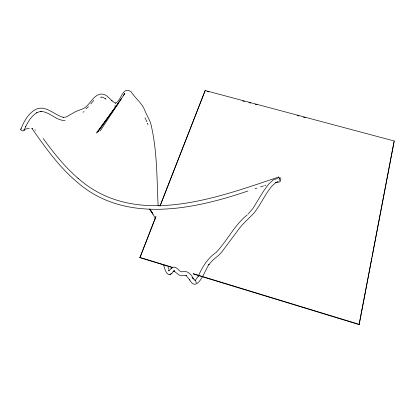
<?xml version="1.0" encoding="UTF-8"?>
<svg xmlns="http://www.w3.org/2000/svg" width="415" height="415" viewBox="0 0 415 415"><rect width="100%" height="100%" fill="white"/><g stroke="black" fill="none" stroke-linecap="round" stroke-linejoin="round"><path stroke-width="0.62" d="M193.151 273.947L359.12 324.623L394.25 141.007L205.176 90.527L160.154 205.907M280.95 178.824L280.633 177.729M359.12 324.623L371.856 257.814M372.099 256.543L393.939 142.008M279.015 179.275L279.155 178.766M172.718 267.706L139.897 257.684L155.916 216.744M139.897 257.684L155.895 216.423M159.905 206.182L205.176 90.527M24.143 130.362L25.704 126.596L25.58 126.845C28.277 121.388 31.561 115.806 36.951 112.626L36.691 112.776L39.7 111.645L41.293 111.474L40.763 111.443C49.769 111.625 56.077 120.755 65.108 120.516M20.76 129.35C23.811 121.761 27.878 113.907 35.223 109.705C45.23 104.077 54.303 115.225 63.568 117.372L63.039 117.341L66.151 117.035L75.655 111.568L83.524 108.559C89.967 105.031 92.379 96.249 99.813 94.257C105.011 92.919 108.844 97.733 112.112 100.912L111.723 100.586L114.395 102.624L115.837 103.205L115.5 103.133C121.631 100.726 122.197 85.76 131.005 91.694C135.43 98.469 142.464 103.371 145.151 111.267C146.889 115.365 149.265 119.188 150.718 123.405C157.295 150.318 156.777 178.243 158.125 205.762M394.063 141.37L394.25 141.007M198.142 276.442C202.313 267.25 207.459 258.192 216.075 252.502C227.368 240.684 234.356 225.101 247.361 214.804M100.202 130.958L124.879 93.359L123.374 95.429M198.484 275.944L195.211 280.452M121.496 98.454L97.561 132.281L115.479 107.288M116.226 106.245L118.462 103.122M96.233 133.106L118.415 103.102M90.786 103.968L92.664 101.67M93.038 101.213L93.79 100.342M172.827 267.312L168.557 270.87L169.211 270.746L168.817 270.736M163.655 264.812C164.703 269.843 167.899 279.819 173.574 271.265L173.003 271.643L174.425 270.933L173.761 271.037L174.404 270.964L173.786 270.803L178.958 275.01L181.505 275.519L185.209 275.316L186.491 275.695L186.024 275.42L189.852 280.042L189.473 279.513C197.379 294.702 205.477 268.723 209.072 264.345L208.761 264.775L212.662 260.293L218.71 255.225L221.688 252.092L239.605 228.053L242.479 224.66L254.426 212.636L258.939 206.068L266.715 193.141L271.545 186.449L275.321 182.974L278.247 181.749M248.253 213.886L252.792 208.636L263.551 191.133L268.51 184.291L273.402 179.799L277.801 178.424M88.468 106.629L86.024 108.829M169.891 274.517L171.556 273.386M170.975 268.541L171.551 268.163M83.005 112.164L84.053 111.687M260.48 186.921L263.478 185.915M264.677 185.515L265.875 185.111M277.562 181.978L275.705 182.6L276.38 182.372M278.641 177.049C216.277 197.986 135.15 228.764 78.046 178.263L78.347 178.517C64.73 166.954 53.639 152.813 43.139 138.449M247.895 190.999C193.125 209.736 123.701 224.256 76.054 181.142L75.748 180.888C58.292 165.927 44.945 146.967 31.831 128.266M255.085 188.669L256.885 188.088M173.122 267.161C176.842 266.057 178.901 271.82 181.806 271.861C187.238 269.838 191.585 274.569 193.597 279.072L192.119 277.474M24.568 129.381L29.268 128.23M116.382 105.924L114.665 105.991M100.487 97.25L102.292 97.136L101.831 97.048M207.023 91.419L208.901 91.922M242.682 100.944L244.56 101.442M248.938 102.614L250.81 103.112M255.194 104.284L257.067 104.782M297.104 115.479L298.982 115.977M303.36 117.149L305.233 117.647M139.86 257.383L172.718 267.416M193.172 273.661L359.307 324.38M194.78 280.55L195.128 280.68M102.92 97.302L105.96 99.107L105.566 98.78M192.093 277.428L195.693 280.815L196.051 282.226M149.525 209.103L152.533 213.305M34.959 129.817L35.405 130.455M149.462 209.098L153.026 214.327M150.225 209.207L155.552 218.949M144.965 117.798L145.675 119.255M145.924 119.764L146.926 121.813M147.512 123.302L147.901 124.298L147.771 123.898M168.884 269.356L168.117 267.312M196.139 282.563L196.196 282.963M280.338 179.617A1.8 1.779 -43.3 0 1 277.754 181.915M279.207 178.663A1.8 1.779 -43.3 0 1 279.445 178.751M23.857 129.651A1.764 0.908 18.1 0 1 23.458 130.855A1.764 0.908 18.1 0 1 21.113 130.128A1.764 0.908 18.1 0 1 21.357 128.878M278.366 177.387A1.805 0.591 71.2 0 1 279.658 178.414A1.805 0.591 71.2 0 1 279.518 180.447M32.603 128.671A1.665 1.178 -31.1 0 1 31.986 128.432"/></g></svg>
